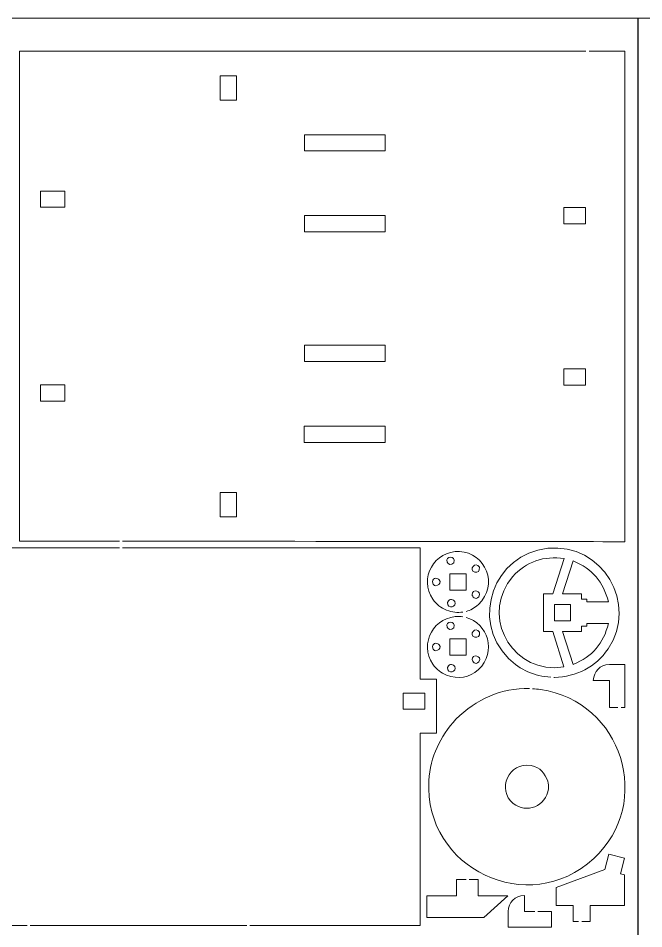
# Model space of a CAD drawing. Header units: centimetres. Extents: x -33.3 to 33.3, y -15.3 to 15.3.
# Drawn here: x -20.85 to -11.01, y 1.01 to 15.35 of the extents above; entities that cross this region are included whole.
import ezdxf

# ---------------------------------------------------------------- set-up
doc = ezdxf.new("R2010")
doc.units = ezdxf.units.CM
doc.header["$MEASUREMENT"] = 0
doc.layers.add('Layer 1', color=7, linetype='Continuous')

msp = doc.modelspace()

# ---------------------------------------------------------------- linework, layer by layer
at = {"layer": 'Layer 1', "color": 250, "lineweight": 20}
for points in [[(-33.29789, -15.35), (-33.29789, -15.35), (-11.0979, -15.35), (-11.0979, -15.35), (-11.0979, -15.35), (-11.0979, -15.35), (-11.0979, 15.35), (-11.0979, 15.35), (-11.0979, 15.35), (-11.0979, 15.35), (-33.29789, 15.35), (-33.29789, 15.35), (-33.29789, 15.35), (-33.29789, 15.35), (-33.29789, -15.35), (-33.29789, -15.35), (-33.29789, -15.35), (-33.29789, -15.35), (-33.29789, -15.35), (-33.29789, -15.35)], [(-11.10211, -15.35), (-11.10211, -15.35), (11.0979, -15.35), (11.0979, -15.35), (11.0979, -15.35), (11.0979, -15.35), (11.0979, 15.35), (11.0979, 15.35), (11.0979, 15.35), (11.0979, 15.35), (-11.10211, 15.35), (-11.10211, 15.35), (-11.10211, 15.35), (-11.10211, 15.35), (-11.10211, -15.35), (-11.10211, -15.35), (-11.10211, -15.35), (-11.10211, -15.35), (-11.10211, -15.35), (-11.10211, -15.35)]]:
    msp.add_open_spline(points, degree=3, knots=[0, 0, 0, 0, 0.16666667, 0.16666667, 0.16666667, 0.16666667, 0.33333333, 0.33333333, 0.33333333, 0.33333333, 0.5, 0.5, 0.5, 0.5, 0.66666667, 0.66666667, 0.66666667, 0.66666667, 1, 1, 1, 1], dxfattribs=at)
at = {"layer": 'Layer 1', "lineweight": 9}
for points, knots in [([(-11.91838, 14.83339), (-14.02618, 14.83339), (-20.82693, 14.83339), (-20.82693, 14.83339), (-20.82693, 14.83339), (-20.82693, 14.83339), (-20.82693, 7.11787), (-20.82693, 7.11787), (-20.82693, 7.11787), (-20.82693, 7.11787), (-20.19476, 7.11716), (-19.25617, 7.11613)], [0, 0, 0, 0, 0.25, 0.25, 0.25, 0.25, 0.5, 0.5, 0.5, 0.5, 1, 1, 1, 1]), ([(-19.20616, 7.11608), (-16.48758, 7.11307), (-11.30312, 7.10733), (-11.30312, 7.10733), (-11.30312, 7.10733), (-11.30312, 7.10733), (-11.30312, 14.83339), (-11.30312, 14.83339), (-11.30312, 14.83339), (-11.30312, 14.83339), (-11.5122, 14.83339), (-11.86838, 14.83339)], [0, 0, 0, 0, 0.25, 0.25, 0.25, 0.25, 0.5, 0.5, 0.5, 0.5, 1, 1, 1, 1]), ([(-17.41682, 14.44203), (-17.41682, 14.44203), (-17.6718, 14.44203), (-17.6718, 14.44203), (-17.6718, 14.44203), (-17.6718, 14.44203), (-17.6718, 14.05955), (-17.6718, 14.05955), (-17.6718, 14.05955), (-17.6718, 14.05955), (-17.41682, 14.05955), (-17.41682, 14.05955), (-17.41682, 14.05955), (-17.41682, 14.05955), (-17.41682, 14.44203), (-17.41682, 14.44203)], [0, 0, 0, 0, 0.2, 0.2, 0.2, 0.2, 0.4, 0.4, 0.4, 0.4, 0.6, 0.6, 0.6, 0.6, 1, 1, 1, 1]), ([(-16.34591, 13.26085), (-16.34591, 13.26085), (-15.07382, 13.26085), (-15.07382, 13.26085), (-15.07382, 13.26085), (-15.07382, 13.26085), (-15.07382, 13.51584), (-15.07382, 13.51584), (-15.07382, 13.51584), (-15.07382, 13.51584), (-16.34591, 13.51584), (-16.34591, 13.51584), (-16.34591, 13.51584), (-16.34591, 13.51584), (-16.34591, 13.26085), (-16.34591, 13.26085)], [0, 0, 0, 0, 0.2, 0.2, 0.2, 0.2, 0.4, 0.4, 0.4, 0.4, 0.6, 0.6, 0.6, 0.6, 1, 1, 1, 1]), ([(-20.49545, 12.62885), (-20.49545, 12.62885), (-20.49545, 12.37387), (-20.49545, 12.37387), (-20.49545, 12.37387), (-20.49545, 12.37387), (-20.11509, 12.37387), (-20.11509, 12.37387), (-20.11509, 12.37387), (-20.11509, 12.37387), (-20.11509, 12.62885), (-20.11509, 12.62885), (-20.11509, 12.62885), (-20.11509, 12.62885), (-20.49545, 12.62885), (-20.49545, 12.62885)], [0, 0, 0, 0, 0.2, 0.2, 0.2, 0.2, 0.4, 0.4, 0.4, 0.4, 0.6, 0.6, 0.6, 0.6, 1, 1, 1, 1]), ([(-12.26565, 12.11352), (-12.26565, 12.11352), (-11.92568, 12.11352), (-11.92568, 12.11352), (-11.92568, 12.11352), (-11.92568, 12.11352), (-11.92568, 12.3685), (-11.92568, 12.3685), (-11.92568, 12.3685), (-11.92568, 12.3685), (-12.26565, 12.3685), (-12.26565, 12.3685), (-12.26565, 12.3685), (-12.26565, 12.3685), (-12.26565, 12.11352), (-12.26565, 12.11352)], [0, 0, 0, 0, 0.2, 0.2, 0.2, 0.2, 0.4, 0.4, 0.4, 0.4, 0.6, 0.6, 0.6, 0.6, 1, 1, 1, 1]), ([(-16.34591, 11.98595), (-16.34591, 11.98595), (-15.07382, 11.98595), (-15.07382, 11.98595), (-15.07382, 11.98595), (-15.07382, 11.98595), (-15.07382, 12.24094), (-15.07382, 12.24094), (-15.07382, 12.24094), (-15.07382, 12.24094), (-16.34591, 12.24094), (-16.34591, 12.24094), (-16.34591, 12.24094), (-16.34591, 12.24094), (-16.34591, 11.98595), (-16.34591, 11.98595)], [0, 0, 0, 0, 0.2, 0.2, 0.2, 0.2, 0.4, 0.4, 0.4, 0.4, 0.6, 0.6, 0.6, 0.6, 1, 1, 1, 1]), ([(-15.07382, 9.94609), (-15.07382, 9.94609), (-15.07382, 10.20109), (-15.07382, 10.20109), (-15.07382, 10.20109), (-15.07382, 10.20109), (-16.34591, 10.20109), (-16.34591, 10.20109), (-16.34591, 10.20109), (-16.34591, 10.20109), (-16.34591, 9.94609), (-16.34591, 9.94609), (-16.34591, 9.94609), (-16.34591, 9.94609), (-15.07382, 9.94609), (-15.07382, 9.94609)], [0, 0, 0, 0, 0.2, 0.2, 0.2, 0.2, 0.4, 0.4, 0.4, 0.4, 0.6, 0.6, 0.6, 0.6, 1, 1, 1, 1]), ([(-12.26565, 9.57205), (-12.26565, 9.57205), (-11.92568, 9.57205), (-11.92568, 9.57205), (-11.92568, 9.57205), (-11.92568, 9.57205), (-11.92568, 9.82704), (-11.92568, 9.82704), (-11.92568, 9.82704), (-11.92568, 9.82704), (-12.26565, 9.82704), (-12.26565, 9.82704), (-12.26565, 9.82704), (-12.26565, 9.82704), (-12.26565, 9.57205), (-12.26565, 9.57205)], [0, 0, 0, 0, 0.2, 0.2, 0.2, 0.2, 0.4, 0.4, 0.4, 0.4, 0.6, 0.6, 0.6, 0.6, 1, 1, 1, 1]), ([(-20.49546, 9.57744), (-20.49546, 9.57744), (-20.49547, 9.32245), (-20.49547, 9.32245), (-20.49547, 9.32245), (-20.49547, 9.32245), (-20.11509, 9.32245), (-20.11509, 9.32245), (-20.11509, 9.32245), (-20.11509, 9.32245), (-20.11509, 9.57744), (-20.11509, 9.57744), (-20.11509, 9.57744), (-20.11509, 9.57744), (-20.49546, 9.57744), (-20.49546, 9.57744)], [0, 0, 0, 0, 0.2, 0.2, 0.2, 0.2, 0.4, 0.4, 0.4, 0.4, 0.6, 0.6, 0.6, 0.6, 1, 1, 1, 1]), ([(-15.07383, 8.92618), (-15.07383, 8.92618), (-16.34873, 8.92618), (-16.34873, 8.92618), (-16.34873, 8.92618), (-16.34873, 8.92618), (-16.34873, 8.6712), (-16.34873, 8.6712), (-16.34873, 8.6712), (-16.34873, 8.6712), (-15.07383, 8.6712), (-15.07383, 8.6712), (-15.07383, 8.6712), (-15.07383, 8.6712), (-15.07383, 8.92618), (-15.07383, 8.92618)], [0, 0, 0, 0, 0.2, 0.2, 0.2, 0.2, 0.4, 0.4, 0.4, 0.4, 0.6, 0.6, 0.6, 0.6, 1, 1, 1, 1]), ([(-17.41682, 7.88134), (-17.41682, 7.88134), (-17.6718, 7.88134), (-17.6718, 7.88134), (-17.6718, 7.88134), (-17.6718, 7.88134), (-17.6718, 7.49886), (-17.6718, 7.49886), (-17.6718, 7.49886), (-17.6718, 7.49886), (-17.41682, 7.49886), (-17.41682, 7.49886), (-17.41682, 7.49886), (-17.41682, 7.49886), (-17.41682, 7.88134), (-17.41682, 7.88134)], [0, 0, 0, 0, 0.2, 0.2, 0.2, 0.2, 0.4, 0.4, 0.4, 0.4, 0.6, 0.6, 0.6, 0.6, 1, 1, 1, 1]), ([(-12.42158, 4.97031), (-12.41922, 4.97024), (-12.41683, 4.97017), (-12.41445, 4.97011), (-12.41445, 4.97011), (-12.06706, 4.97885), (-11.7647, 5.13025), (-11.56931, 5.41946), (-11.56931, 5.41946), (-11.08875, 6.13077), (-11.65715, 7.09061), (-12.51866, 7.00324), (-12.51866, 7.00324), (-13.36707, 6.9172), (-13.74236, 5.87584), (-13.13513, 5.26862), (-13.13513, 5.26862), (-12.95004, 5.08353), (-12.72636, 4.99039), (-12.47158, 4.97279)], [0, 0, 0, 0, 0.16666667, 0.16666667, 0.16666667, 0.16666667, 0.33333333, 0.33333333, 0.33333333, 0.33333333, 0.5, 0.5, 0.5, 0.5, 0.66666667, 0.66666667, 0.66666667, 0.66666667, 1, 1, 1, 1]), ([(-19.25617, 7.01072), (-20.36943, 7.01079), (-21.23895, 7.01086), (-21.23895, 7.01086), (-21.23895, 7.01086), (-21.23895, 7.01086), (-21.23895, 4.94112), (-21.23895, 4.94112), (-21.23895, 4.94112), (-21.23895, 4.94112), (-21.49394, 4.94112), (-21.49394, 4.94112), (-21.49394, 4.94112), (-21.49394, 4.94112), (-21.49394, 4.09118), (-21.49394, 4.09118), (-21.49394, 4.09118), (-21.49394, 4.09118), (-21.23895, 4.09118), (-21.23895, 4.09118), (-21.23895, 4.09118), (-21.23895, 4.09118), (-21.23895, 1.06565), (-21.23895, 1.06565), (-21.23895, 1.06565), (-21.23895, 1.06565), (-21.03965, 1.06565), (-20.70972, 1.06565)], [0, 0, 0, 0, 0.125, 0.125, 0.125, 0.125, 0.25, 0.25, 0.25, 0.25, 0.375, 0.375, 0.375, 0.375, 0.5, 0.5, 0.5, 0.5, 0.625, 0.625, 0.625, 0.625, 0.75, 0.75, 0.75, 0.75, 1, 1, 1, 1]), ([(-17.20272, 1.06565), (-15.77827, 1.06565), (-14.5239, 1.06565), (-14.5239, 1.06565), (-14.5239, 1.06565), (-14.5239, 1.06565), (-14.5239, 4.09118), (-14.5239, 4.09118), (-14.5239, 4.09118), (-14.5239, 4.09118), (-14.26891, 4.09118), (-14.26891, 4.09118), (-14.26891, 4.09118), (-14.26891, 4.09118), (-14.26891, 4.94112), (-14.26891, 4.94112), (-14.26891, 4.94112), (-14.26891, 4.94112), (-14.5239, 4.94112), (-14.5239, 4.94112), (-14.5239, 4.94112), (-14.5239, 4.94112), (-14.5239, 7.01039), (-14.5239, 7.01039), (-14.5239, 7.01039), (-14.5239, 7.01039), (-17.22976, 7.01059), (-19.20616, 7.01072)], [0, 0, 0, 0, 0.125, 0.125, 0.125, 0.125, 0.25, 0.25, 0.25, 0.25, 0.375, 0.375, 0.375, 0.375, 0.5, 0.5, 0.5, 0.5, 0.625, 0.625, 0.625, 0.625, 0.75, 0.75, 0.75, 0.75, 1, 1, 1, 1]), ([(-13.80255, 6.00872), (-13.73409, 6.02695), (-13.6691, 6.06272), (-13.60885, 6.11877), (-13.60885, 6.11877), (-13.27948, 6.42518), (-13.50313, 6.93768), (-13.90472, 6.95364), (-13.90472, 6.95364), (-14.29981, 6.96934), (-14.55435, 6.52916), (-14.3247, 6.20026), (-14.3247, 6.20026), (-14.26799, 6.11904), (-14.19769, 6.06819), (-14.10867, 6.02803), (-14.10867, 6.02803), (-14.02029, 5.99823), (-13.93423, 5.98694), (-13.85255, 5.99856)], [0, 0, 0, 0, 0.16666667, 0.16666667, 0.16666667, 0.16666667, 0.33333333, 0.33333333, 0.33333333, 0.33333333, 0.5, 0.5, 0.5, 0.5, 0.66666667, 0.66666667, 0.66666667, 0.66666667, 1, 1, 1, 1]), ([(-13.9969, 6.77678), (-13.94783, 6.89857), (-14.14408, 6.88782), (-14.10019, 6.78693), (-14.10019, 6.78693), (-14.08237, 6.74597), (-14.04165, 6.73119), (-13.9969, 6.77678)], [0, 0, 0, 0, 0.33333333, 0.33333333, 0.33333333, 0.33333333, 1, 1, 1, 1]), ([(-12.26159, 6.84217), (-12.57191, 6.88844), (-12.86177, 6.79475), (-13.06868, 6.55726), (-13.06868, 6.55726), (-13.5558, 5.99816), (-13.15259, 5.12096), (-12.41328, 5.12284), (-12.41328, 5.12284), (-12.41328, 5.12284), (-12.26589, 5.13573), (-12.26589, 5.13573), (-12.26589, 5.13573), (-12.26589, 5.13573), (-12.4357, 5.69184), (-12.4357, 5.69184), (-12.4357, 5.69184), (-12.4357, 5.69184), (-12.58444, 5.69184), (-12.58444, 5.69184), (-12.58444, 5.69184), (-12.58444, 5.69184), (-12.58444, 6.2868), (-12.58444, 6.2868), (-12.58444, 6.2868), (-12.58444, 6.2868), (-12.4357, 6.2868), (-12.4357, 6.2868), (-12.4357, 6.2868), (-12.4357, 6.2868), (-12.26159, 6.84217), (-12.26159, 6.84217)], [0, 0, 0, 0, 0.11111111, 0.11111111, 0.11111111, 0.11111111, 0.22222222, 0.22222222, 0.22222222, 0.22222222, 0.33333333, 0.33333333, 0.33333333, 0.33333333, 0.44444444, 0.44444444, 0.44444444, 0.44444444, 0.55555556, 0.55555556, 0.55555556, 0.55555556, 0.66666667, 0.66666667, 0.66666667, 0.66666667, 0.77777778, 0.77777778, 0.77777778, 0.77777778, 1, 1, 1, 1]), ([(-13.59387, 6.70532), (-13.65489, 6.81476), (-13.77364, 6.65778), (-13.66542, 6.62894), (-13.66542, 6.62894), (-13.62263, 6.61754), (-13.58291, 6.63872), (-13.59387, 6.70532)], [0, 0, 0, 0, 0.33333333, 0.33333333, 0.33333333, 0.33333333, 1, 1, 1, 1]), ([(-11.56486, 6.1593), (-11.63816, 6.47322), (-11.81892, 6.68348), (-12.11801, 6.80356), (-12.11801, 6.80356), (-12.11801, 6.80356), (-12.28696, 6.2868), (-12.28696, 6.2868), (-12.28696, 6.2868), (-12.28696, 6.2868), (-11.98948, 6.2868), (-11.98948, 6.2868), (-11.98948, 6.2868), (-11.98948, 6.2868), (-11.98948, 6.20179), (-11.98948, 6.20179), (-11.98948, 6.20179), (-11.98948, 6.20179), (-11.90449, 6.20179), (-11.90449, 6.20179), (-11.90449, 6.20179), (-11.90449, 6.20179), (-11.90449, 6.1593), (-11.90449, 6.1593), (-11.90449, 6.1593), (-11.90449, 6.1593), (-11.56486, 6.1593), (-11.56486, 6.1593)], [0, 0, 0, 0, 0.125, 0.125, 0.125, 0.125, 0.25, 0.25, 0.25, 0.25, 0.375, 0.375, 0.375, 0.375, 0.5, 0.5, 0.5, 0.5, 0.625, 0.625, 0.625, 0.625, 0.75, 0.75, 0.75, 0.75, 1, 1, 1, 1]), ([(-13.80292, 6.60092), (-13.80292, 6.60092), (-14.05791, 6.60092), (-14.05791, 6.60092), (-14.05791, 6.60092), (-14.05791, 6.60092), (-14.05791, 6.34593), (-14.05791, 6.34593), (-14.05791, 6.34593), (-14.05791, 6.34593), (-13.80292, 6.34593), (-13.80292, 6.34593), (-13.80292, 6.34593), (-13.80292, 6.34593), (-13.80292, 6.60092), (-13.80292, 6.60092)], [0, 0, 0, 0, 0.2, 0.2, 0.2, 0.2, 0.4, 0.4, 0.4, 0.4, 0.6, 0.6, 0.6, 0.6, 1, 1, 1, 1]), ([(-14.33274, 6.47344), (-14.31692, 6.35794), (-14.16738, 6.43707), (-14.22537, 6.50748), (-14.22537, 6.50748), (-14.24531, 6.53168), (-14.31901, 6.55921), (-14.33274, 6.47344)], [0, 0, 0, 0, 0.33333333, 0.33333333, 0.33333333, 0.33333333, 1, 1, 1, 1]), ([(-13.60021, 6.23977), (-13.54526, 6.34252), (-13.71268, 6.36629), (-13.70712, 6.27522), (-13.70712, 6.27522), (-13.70522, 6.24401), (-13.66175, 6.17832), (-13.60021, 6.23977)], [0, 0, 0, 0, 0.33333333, 0.33333333, 0.33333333, 0.33333333, 1, 1, 1, 1]), ([(-14.09316, 6.15055), (-14.1019, 6.03199), (-13.93568, 6.0827), (-13.98216, 6.16366), (-13.98216, 6.16366), (-13.99763, 6.19062), (-14.06228, 6.23007), (-14.09316, 6.15055)], [0, 0, 0, 0, 0.33333333, 0.33333333, 0.33333333, 0.33333333, 1, 1, 1, 1]), ([(-12.15947, 5.86182), (-12.15947, 5.86182), (-12.15947, 6.1168), (-12.15947, 6.1168), (-12.15947, 6.1168), (-12.15947, 6.1168), (-12.41445, 6.1168), (-12.41445, 6.1168), (-12.41445, 6.1168), (-12.41445, 6.1168), (-12.41445, 5.86182), (-12.41445, 5.86182), (-12.41445, 5.86182), (-12.41445, 5.86182), (-12.15947, 5.86182), (-12.15947, 5.86182)], [0, 0, 0, 0, 0.2, 0.2, 0.2, 0.2, 0.4, 0.4, 0.4, 0.4, 0.6, 0.6, 0.6, 0.6, 1, 1, 1, 1]), ([(-13.85255, 5.9252), (-13.86944, 5.92775), (-13.88673, 5.92941), (-13.90435, 5.93011), (-13.90435, 5.93011), (-14.29944, 5.94581), (-14.55398, 5.50563), (-14.32433, 5.17673), (-14.32433, 5.17673), (-14.26762, 5.09551), (-14.19732, 5.04466), (-14.1083, 5.0045), (-14.1083, 5.0045), (-13.92588, 4.943), (-13.75349, 4.96034), (-13.60848, 5.09524), (-13.60848, 5.09524), (-13.30814, 5.37464), (-13.46764, 5.8254), (-13.80255, 5.91479)], [0, 0, 0, 0, 0.16666667, 0.16666667, 0.16666667, 0.16666667, 0.33333333, 0.33333333, 0.33333333, 0.33333333, 0.5, 0.5, 0.5, 0.5, 0.66666667, 0.66666667, 0.66666667, 0.66666667, 1, 1, 1, 1]), ([(-13.99653, 5.75325), (-13.94746, 5.87504), (-14.14371, 5.86429), (-14.09982, 5.7634), (-14.09982, 5.7634), (-14.082, 5.72244), (-14.04128, 5.70766), (-13.99653, 5.75325)], [0, 0, 0, 0, 0.33333333, 0.33333333, 0.33333333, 0.33333333, 1, 1, 1, 1]), ([(-13.5935, 5.68179), (-13.65452, 5.79123), (-13.77327, 5.63425), (-13.66505, 5.60541), (-13.66505, 5.60541), (-13.62226, 5.59401), (-13.58254, 5.61519), (-13.5935, 5.68179)], [0, 0, 0, 0, 0.33333333, 0.33333333, 0.33333333, 0.33333333, 1, 1, 1, 1]), ([(-12.11718, 5.17534), (-11.81857, 5.29552), (-11.63801, 5.50581), (-11.56486, 5.81933), (-11.56486, 5.81933), (-11.56486, 5.81933), (-11.90449, 5.81933), (-11.90449, 5.81933), (-11.90449, 5.81933), (-11.90449, 5.81933), (-11.90449, 5.77683), (-11.90449, 5.77683), (-11.90449, 5.77683), (-11.90449, 5.77683), (-11.98948, 5.77683), (-11.98948, 5.77683), (-11.98948, 5.77683), (-11.98948, 5.77683), (-11.98948, 5.69184), (-11.98948, 5.69184), (-11.98948, 5.69184), (-11.98948, 5.69184), (-12.28696, 5.69184), (-12.28696, 5.69184), (-12.28696, 5.69184), (-12.28696, 5.69184), (-12.11718, 5.17534), (-12.11718, 5.17534)], [0, 0, 0, 0, 0.125, 0.125, 0.125, 0.125, 0.25, 0.25, 0.25, 0.25, 0.375, 0.375, 0.375, 0.375, 0.5, 0.5, 0.5, 0.5, 0.625, 0.625, 0.625, 0.625, 0.75, 0.75, 0.75, 0.75, 1, 1, 1, 1]), ([(-14.33237, 5.44991), (-14.31655, 5.33441), (-14.16701, 5.41354), (-14.225, 5.48395), (-14.225, 5.48395), (-14.24494, 5.50815), (-14.31864, 5.53568), (-14.33237, 5.44991)], [0, 0, 0, 0, 0.33333333, 0.33333333, 0.33333333, 0.33333333, 1, 1, 1, 1]), ([(-13.80255, 5.57739), (-13.80255, 5.57739), (-14.05754, 5.57739), (-14.05754, 5.57739), (-14.05754, 5.57739), (-14.05754, 5.57739), (-14.05754, 5.3224), (-14.05754, 5.3224), (-14.05754, 5.3224), (-14.05754, 5.3224), (-13.80255, 5.3224), (-13.80255, 5.3224), (-13.80255, 5.3224), (-13.80255, 5.3224), (-13.80255, 5.57739), (-13.80255, 5.57739)], [0, 0, 0, 0, 0.2, 0.2, 0.2, 0.2, 0.4, 0.4, 0.4, 0.4, 0.6, 0.6, 0.6, 0.6, 1, 1, 1, 1]), ([(-13.59984, 5.21624), (-13.54489, 5.31899), (-13.71231, 5.34276), (-13.70675, 5.25169), (-13.70675, 5.25169), (-13.70485, 5.22048), (-13.66138, 5.15479), (-13.59984, 5.21624)], [0, 0, 0, 0, 0.33333333, 0.33333333, 0.33333333, 0.33333333, 1, 1, 1, 1]), ([(-14.09279, 5.12701), (-14.10153, 5.00846), (-13.93531, 5.05917), (-13.98179, 5.14013), (-13.98179, 5.14013), (-13.99726, 5.16709), (-14.06191, 5.20654), (-14.09279, 5.12701)], [0, 0, 0, 0, 0.33333333, 0.33333333, 0.33333333, 0.33333333, 1, 1, 1, 1]), ([(-11.41483, 4.49427), (-11.47937, 4.49427), (-11.54791, 4.49427), (-11.54791, 4.49427), (-11.54791, 4.49427), (-11.54791, 4.49427), (-11.54791, 4.91924), (-11.54791, 4.91924), (-11.54791, 4.91924), (-11.54791, 4.91924), (-11.80289, 4.91924), (-11.80289, 4.91924), (-11.80289, 4.91924), (-11.78729, 5.06942), (-11.70168, 5.16849), (-11.54791, 5.17422), (-11.54791, 5.17422), (-11.54791, 5.17422), (-11.30312, 5.17422), (-11.30312, 5.17422), (-11.30312, 5.17422), (-11.30312, 5.17422), (-11.30312, 4.49427), (-11.30312, 4.49427), (-11.30312, 4.49427), (-11.30312, 4.49427), (-11.32944, 4.49427), (-11.36483, 4.49427)], [0, 0, 0, 0, 0.125, 0.125, 0.125, 0.125, 0.25, 0.25, 0.25, 0.25, 0.375, 0.375, 0.375, 0.375, 0.5, 0.5, 0.5, 0.5, 0.625, 0.625, 0.625, 0.625, 0.75, 0.75, 0.75, 0.75, 1, 1, 1, 1]), ([(-12.80738, 4.79379), (-13.24536, 4.80622), (-13.64352, 4.62817), (-13.96293, 4.31392), (-13.96293, 4.31392), (-14.21234, 4.03097), (-14.36379, 3.72839), (-14.38666, 3.3458), (-14.38666, 3.3458), (-14.46978, 1.95544), (-12.81552, 1.17446), (-11.79451, 2.11867), (-11.79451, 2.11867), (-10.84735, 2.9946), (-11.34321, 4.59468), (-12.63095, 4.77864), (-12.63095, 4.77864), (-12.67342, 4.7847), (-12.71557, 4.789), (-12.75738, 4.79155)], [0, 0, 0, 0, 0.16666667, 0.16666667, 0.16666667, 0.16666667, 0.33333333, 0.33333333, 0.33333333, 0.33333333, 0.5, 0.5, 0.5, 0.5, 0.66666667, 0.66666667, 0.66666667, 0.66666667, 1, 1, 1, 1]), ([(-14.45243, 4.72439), (-14.45243, 4.72439), (-14.7924, 4.72439), (-14.7924, 4.72439), (-14.7924, 4.72439), (-14.7924, 4.72439), (-14.7924, 4.4694), (-14.7924, 4.4694), (-14.7924, 4.4694), (-14.7924, 4.4694), (-14.45243, 4.4694), (-14.45243, 4.4694), (-14.45243, 4.4694), (-14.45243, 4.4694), (-14.45243, 4.72439), (-14.45243, 4.72439)], [0, 0, 0, 0, 0.2, 0.2, 0.2, 0.2, 0.4, 0.4, 0.4, 0.4, 0.6, 0.6, 0.6, 0.6, 1, 1, 1, 1]), ([(-12.51729, 3.33698), (-12.56848, 3.46012), (-12.62639, 3.55188), (-12.78033, 3.58103), (-12.78033, 3.58103), (-13.13609, 3.64839), (-13.32436, 3.19939), (-13.06065, 2.9857), (-13.06065, 2.9857), (-12.8568, 2.82051), (-12.5399, 2.93836), (-12.50763, 3.21764), (-12.50763, 3.21764), (-12.50302, 3.25752), (-12.5121, 3.29751), (-12.51729, 3.33698)], [0, 0, 0, 0, 0.2, 0.2, 0.2, 0.2, 0.4, 0.4, 0.4, 0.4, 0.6, 0.6, 0.6, 0.6, 1, 1, 1, 1]), ([(-11.98316, 1.12529), (-11.91572, 1.12529), (-11.84828, 1.12529), (-11.84828, 1.12529), (-11.84828, 1.12529), (-11.84828, 1.12529), (-11.84828, 1.38027), (-11.84828, 1.38027), (-11.84828, 1.38027), (-11.84828, 1.38027), (-11.30874, 1.38027), (-11.30874, 1.38027), (-11.30874, 1.38027), (-11.30874, 1.38027), (-11.30874, 1.85986), (-11.30874, 1.85986), (-11.30874, 1.85986), (-11.30874, 1.85986), (-11.37473, 1.87753), (-11.37473, 1.87753), (-11.37473, 1.87753), (-11.37473, 1.87753), (-11.30874, 2.12381), (-11.30874, 2.12381), (-11.30874, 2.12381), (-11.30874, 2.12381), (-11.55502, 2.18982), (-11.55502, 2.18982), (-11.55502, 2.18982), (-11.55502, 2.18982), (-11.62102, 1.94352), (-11.62102, 1.94352), (-11.62102, 1.94352), (-11.62102, 1.94352), (-12.38782, 1.66189), (-12.38782, 1.66189), (-12.38782, 1.66189), (-12.38782, 1.66189), (-12.38782, 1.38027), (-12.38782, 1.38027), (-12.38782, 1.38027), (-12.38782, 1.38027), (-12.11804, 1.38027), (-12.11804, 1.38027), (-12.11804, 1.38027), (-12.11804, 1.38027), (-12.11804, 1.12529), (-12.11804, 1.12529), (-12.11804, 1.12529), (-12.11804, 1.12529), (-12.08036, 1.12529), (-12.03316, 1.12529)], [0, 0, 0, 0, 0.07142857, 0.07142857, 0.07142857, 0.07142857, 0.14285714, 0.14285714, 0.14285714, 0.14285714, 0.21428571, 0.21428571, 0.21428571, 0.21428571, 0.28571429, 0.28571429, 0.28571429, 0.28571429, 0.35714286, 0.35714286, 0.35714286, 0.35714286, 0.42857143, 0.42857143, 0.42857143, 0.42857143, 0.5, 0.5, 0.5, 0.5, 0.57142857, 0.57142857, 0.57142857, 0.57142857, 0.64285714, 0.64285714, 0.64285714, 0.64285714, 0.71428571, 0.71428571, 0.71428571, 0.71428571, 0.78571429, 0.78571429, 0.78571429, 0.78571429, 0.85714286, 0.85714286, 0.85714286, 0.85714286, 1, 1, 1, 1]), ([(-13.80308, 1.78677), (-13.88141, 1.78677), (-13.95437, 1.78677), (-13.95437, 1.78677), (-13.95437, 1.78677), (-13.95437, 1.78677), (-13.95437, 1.53179), (-13.95437, 1.53179), (-13.95437, 1.53179), (-13.95437, 1.53179), (-14.42182, 1.53179), (-14.42182, 1.53179), (-14.42182, 1.53179), (-14.42182, 1.53179), (-14.42182, 1.19182), (-14.42182, 1.19182), (-14.42182, 1.19182), (-14.42182, 1.19182), (-13.52531, 1.19182), (-13.52531, 1.19182), (-13.52531, 1.19182), (-13.52531, 1.19182), (-13.14692, 1.53179), (-13.14692, 1.53179), (-13.14692, 1.53179), (-13.14692, 1.53179), (-13.61439, 1.53179), (-13.61439, 1.53179), (-13.61439, 1.53179), (-13.61439, 1.53179), (-13.61439, 1.78677), (-13.61439, 1.78677), (-13.61439, 1.78677), (-13.61439, 1.78677), (-13.6797, 1.78677), (-13.75308, 1.78677)], [0, 0, 0, 0, 0.1, 0.1, 0.1, 0.1, 0.2, 0.2, 0.2, 0.2, 0.3, 0.3, 0.3, 0.3, 0.4, 0.4, 0.4, 0.4, 0.5, 0.5, 0.5, 0.5, 0.6, 0.6, 0.6, 0.6, 0.7, 0.7, 0.7, 0.7, 0.8, 0.8, 0.8, 0.8, 1, 1, 1, 1]), ([(-12.7231, 1.28391), (-12.81029, 1.28391), (-12.88558, 1.28391), (-12.88558, 1.28391), (-12.88558, 1.28391), (-12.88558, 1.28391), (-12.88558, 1.5389), (-12.88558, 1.5389), (-12.88558, 1.5389), (-13.03577, 1.52319), (-13.13485, 1.43778), (-13.14057, 1.28391), (-13.14057, 1.28391), (-13.14057, 1.28391), (-13.14057, 1.03912), (-13.14057, 1.03912), (-13.14057, 1.03912), (-13.14057, 1.03912), (-12.46062, 1.03912), (-12.46062, 1.03912), (-12.46062, 1.03912), (-12.46062, 1.03912), (-12.46062, 1.28391), (-12.46062, 1.28391), (-12.46062, 1.28391), (-12.46062, 1.28391), (-12.56686, 1.28391), (-12.6731, 1.28391)], [0, 0, 0, 0, 0.125, 0.125, 0.125, 0.125, 0.25, 0.25, 0.25, 0.25, 0.375, 0.375, 0.375, 0.375, 0.5, 0.5, 0.5, 0.5, 0.625, 0.625, 0.625, 0.625, 0.75, 0.75, 0.75, 0.75, 1, 1, 1, 1])]:
    msp.add_open_spline(points, degree=3, knots=knots, dxfattribs=at)
msp.add_open_spline([(-20.65971, 1.06565), (-19.89995, 1.06565), (-18.51488, 1.06565), (-17.25272, 1.06565)], degree=3, dxfattribs=at)

doc.saveas('drawing.dxf')
